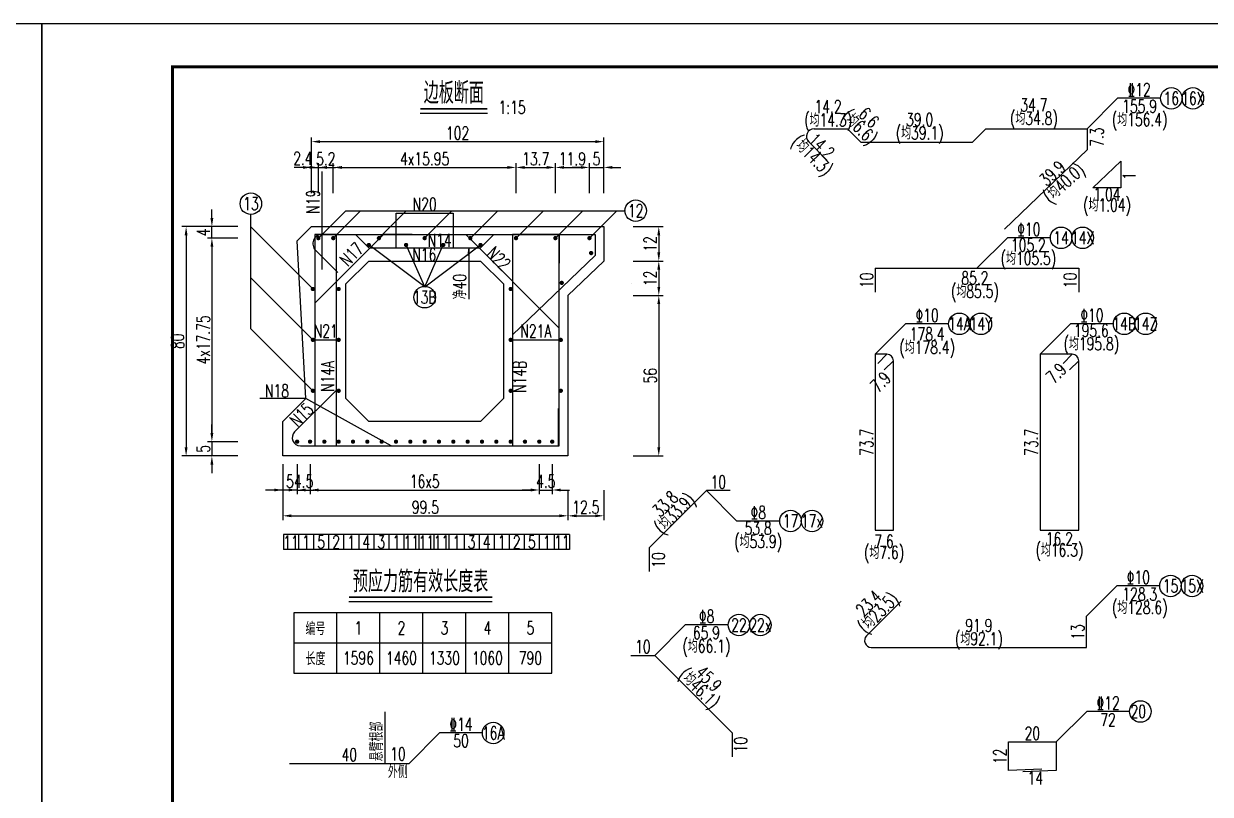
# Model space of a CAD drawing. Header units: millimetres. Extents: x -51 to 12129, y -1309 to -715.
# Drawn here: x 6665.1 to 6941.1, y -893.8 to -714.7 of the extents above; entities that cross this region are included whole.
import ezdxf
from ezdxf.enums import TextEntityAlignment as Align

# ---------------------------------------------------------------- set-up
doc = ezdxf.new("R2010")
doc.units = ezdxf.units.MM
doc.header["$LTSCALE"] = 0.25
for name, color, linetype in [('10', 1, 'Continuous'), ('37', 242, 'Continuous'), ('图框', 7, 'Continuous'), ('文字', 7, 'Continuous'), ('标注', 4, 'Continuous'), ('钢筋', 6, 'Continuous')]:
    doc.layers.add(name, color=color, linetype=linetype)
doc.styles.get("Standard").update_dxf_attribs({"font": 'simplex1.shx', "width": 0.7, "bigfont": 'hztxt.shx'})
doc.dimstyles.new('比例：1：15', dxfattribs={"dimscale": 0, "dimtxt": 3, "dimasz": 2, "dimexe": 1, "dimexo": 1, "dimgap": 0.5, "dimtad": 1, "dimdec": 1, "dimlfac": 1.5, "dimzin": 9, "dimdsep": 46, "dimtxsty": 'Standard', "dimcen": 0.5, "dimclrd": 256, "dimclre": 256, "dimclrt": 256, "dimadec": 1, "dimazin": 2, "dimtfac": 1, "dimtdec": 1, "dimtix": 1, "dimtmove": 2, "dimatfit": 3, "dimfxl": 0, "dimtolj": 1, "dimtzin": 0, "dimlwd": -1, "dimlwe": -1, "dimarcsym": 0})

# ---------------------------------------------------------------- blocks, each defined once
blk = doc.blocks.new('*D439')
at = {"layer": 'Defpoints', "color": 0}
for p in [(6800.05, -742.07), (6732.05, -761.84), (6800.05, -761.84)]:
    blk.add_point(p, dxfattribs=at)
at = {"layer": '标注'}
for p, q in [((6732.05, -748.07), (6732.05, -741.07)), ((6734.05, -742.07), (6798.05, -742.07)), ((6800.05, -748.07), (6800.05, -741.07))]:
    blk.add_line(p, q, dxfattribs=at)
for points in [[(6734.05, -741.74), (6734.05, -742.4), (6732.05, -742.07)], [(6798.05, -741.74), (6798.05, -742.4), (6800.05, -742.07)]]:
    blk.add_solid(points, dxfattribs=at)
at = {"layer": '标注', "insert": (6766.05, -740.07), "char_height": 3, "attachment_point": 5}
blk.add_mtext('\\A1;102', dxfattribs=at)
blk = doc.blocks.new('*D440')
at = {"layer": 'Defpoints', "color": 0}
for p in [(6733.65, -748.07), (6732.05, -761.84), (6733.65, -764.5)]:
    blk.add_point(p, dxfattribs=at)
at = {"layer": '标注'}
for p, q in [((6732.05, -754.07), (6732.05, -747.07)), ((6733.65, -754.07), (6733.65, -747.07)), ((6730.05, -748.07), (6728.05, -748.07)), ((6732.05, -748.07), (6733.65, -748.07)), ((6735.65, -748.07), (6737.65, -748.07))]:
    blk.add_line(p, q, dxfattribs=at)
for points in [[(6730.05, -747.74), (6730.05, -748.4), (6732.05, -748.07)], [(6735.65, -747.74), (6735.65, -748.4), (6733.65, -748.07)]]:
    blk.add_solid(points, dxfattribs=at)
at = {"layer": '标注', "insert": (6730.06, -745.98), "char_height": 3, "attachment_point": 5}
blk.add_mtext('\\A1;2.4', dxfattribs=at)
blk = doc.blocks.new('*D441')
at = {"layer": 'Defpoints', "color": 0}
for p in [(6737.12, -748.07), (6733.65, -764.5), (6737.12, -764.5)]:
    blk.add_point(p, dxfattribs=at)
at = {"layer": '标注'}
for p, q in [((6733.65, -754.07), (6733.65, -747.07)), ((6737.12, -754.07), (6737.12, -747.07)), ((6731.65, -748.07), (6729.65, -748.07)), ((6733.65, -748.07), (6737.12, -748.07)), ((6739.12, -748.07), (6741.12, -748.07))]:
    blk.add_line(p, q, dxfattribs=at)
for points in [[(6731.65, -747.74), (6731.65, -748.4), (6733.65, -748.07)], [(6739.12, -747.74), (6739.12, -748.4), (6737.12, -748.07)]]:
    blk.add_solid(points, dxfattribs=at)
at = {"layer": '标注', "insert": (6735.38, -746.07), "char_height": 3, "attachment_point": 5}
blk.add_mtext('\\A1;5.2', dxfattribs=at)
blk = doc.blocks.new('*D442')
at = {"layer": 'Defpoints', "color": 0}
for p in [(6779.64, -748.07), (6737.12, -764.5), (6779.64, -764.5)]:
    blk.add_point(p, dxfattribs=at)
at = {"layer": '标注'}
for p, q in [((6737.12, -754.07), (6737.12, -747.07)), ((6779.64, -754.07), (6779.64, -747.07)), ((6739.12, -748.07), (6777.64, -748.07))]:
    blk.add_line(p, q, dxfattribs=at)
for points in [[(6739.12, -747.74), (6739.12, -748.4), (6737.12, -748.07)], [(6777.64, -747.74), (6777.64, -748.4), (6779.64, -748.07)]]:
    blk.add_solid(points, dxfattribs=at)
at = {"layer": '标注', "insert": (6758.38, -746.07), "char_height": 3, "attachment_point": 5}
blk.add_mtext('\\A1;4x15.95', dxfattribs=at)
blk = doc.blocks.new('*D443')
at = {"layer": 'Defpoints', "color": 0}
for p in [(6788.8, -748.07), (6779.64, -764.5), (6788.8, -764.5)]:
    blk.add_point(p, dxfattribs=at)
at = {"layer": '标注'}
for p, q in [((6779.64, -754.07), (6779.64, -747.07)), ((6788.8, -754.07), (6788.8, -747.07)), ((6781.64, -748.07), (6786.8, -748.07))]:
    blk.add_line(p, q, dxfattribs=at)
for points in [[(6781.64, -747.74), (6781.64, -748.4), (6779.64, -748.07)], [(6786.8, -747.74), (6786.8, -748.4), (6788.8, -748.07)]]:
    blk.add_solid(points, dxfattribs=at)
at = {"layer": '标注', "insert": (6784.22, -746.07), "char_height": 3, "attachment_point": 5}
blk.add_mtext('\\A1;13.7', dxfattribs=at)
blk = doc.blocks.new('*D444')
at = {"layer": 'Defpoints', "color": 0}
for p in [(6796.72, -748.07), (6788.8, -764.5), (6796.72, -764.5)]:
    blk.add_point(p, dxfattribs=at)
at = {"layer": '标注'}
for p, q in [((6788.8, -754.07), (6788.8, -747.07)), ((6796.72, -754.07), (6796.72, -747.07)), ((6790.8, -748.07), (6794.72, -748.07))]:
    blk.add_line(p, q, dxfattribs=at)
for points in [[(6790.8, -747.74), (6790.8, -748.4), (6788.8, -748.07)], [(6794.72, -747.74), (6794.72, -748.4), (6796.72, -748.07)]]:
    blk.add_solid(points, dxfattribs=at)
at = {"layer": '标注', "insert": (6792.76, -746.07), "char_height": 3, "attachment_point": 5}
blk.add_mtext('\\A1;11.9', dxfattribs=at)
blk = doc.blocks.new('*D445')
at = {"layer": 'Defpoints', "color": 0}
for p in [(6708.89, -761.84), (6733.65, -764.5), (6821.59, -761.84)]:
    blk.add_point(p, dxfattribs=at)
at = {"layer": '标注'}
for p, q in [((6708.89, -759.84), (6708.89, -757.84)), ((6714.89, -761.84), (6707.89, -761.84)), ((6714.89, -764.5), (6707.89, -764.5)), ((6708.89, -764.5), (6708.89, -761.84)), ((6708.89, -766.5), (6708.89, -768.5))]:
    blk.add_line(p, q, dxfattribs=at)
for points in [[(6708.56, -759.84), (6709.22, -759.84), (6708.89, -761.84)], [(6708.56, -766.5), (6709.22, -766.5), (6708.89, -764.5)]]:
    blk.add_solid(points, dxfattribs=at)
at = {"layer": '标注', "insert": (6706.89, -763.17), "char_height": 3, "attachment_point": 5, "rotation": 90}
blk.add_mtext('\\A1;4', dxfattribs=at)
blk = doc.blocks.new('*D390')
at = {"layer": 'Defpoints', "color": 0}
for p in [(6732.41, -761.84), (6702.89, -815.17), (6732.41, -815.17)]:
    blk.add_point(p, dxfattribs=at)
at = {"layer": '标注'}
for p, q in [((6708.89, -761.84), (6701.89, -761.84)), ((6702.89, -763.84), (6702.89, -813.17)), ((6708.89, -815.17), (6701.89, -815.17))]:
    blk.add_line(p, q, dxfattribs=at)
for points in [[(6702.56, -763.84), (6703.22, -763.84), (6702.89, -761.84)], [(6702.56, -813.17), (6703.22, -813.17), (6702.89, -815.17)]]:
    blk.add_solid(points, dxfattribs=at)
at = {"layer": '标注', "insert": (6700.89, -788.5), "char_height": 3, "attachment_point": 5, "rotation": 90}
blk.add_mtext('\\A1;80', dxfattribs=at)
blk = doc.blocks.new('*D446')
at = {"layer": 'Defpoints', "color": 0}
for p in [(6733.65, -764.5), (6708.89, -811.84), (6735.05, -811.84)]:
    blk.add_point(p, dxfattribs=at)
at = {"layer": '标注'}
for p, q in [((6714.89, -764.5), (6707.89, -764.5)), ((6708.89, -766.5), (6708.89, -809.84)), ((6714.89, -811.84), (6707.89, -811.84))]:
    blk.add_line(p, q, dxfattribs=at)
for points in [[(6708.56, -766.5), (6709.22, -766.5), (6708.89, -764.5)], [(6708.56, -809.84), (6709.22, -809.84), (6708.89, -811.84)]]:
    blk.add_solid(points, dxfattribs=at)
at = {"layer": '标注', "insert": (6706.89, -788.17), "char_height": 3, "attachment_point": 5, "rotation": 90}
blk.add_mtext('\\A1;4x17.75', dxfattribs=at)
blk = doc.blocks.new('*D447')
at = {"layer": 'Defpoints', "color": 0}
for p in [(6731.72, -811.84), (6708.89, -815.17), (6731.72, -815.17)]:
    blk.add_point(p, dxfattribs=at)
at = {"layer": '标注'}
for p, q in [((6708.89, -809.84), (6708.89, -807.84)), ((6714.89, -811.84), (6707.89, -811.84)), ((6708.89, -811.84), (6708.89, -815.17)), ((6714.89, -815.17), (6707.89, -815.17)), ((6708.89, -817.17), (6708.89, -819.17))]:
    blk.add_line(p, q, dxfattribs=at)
for points in [[(6708.56, -809.84), (6709.22, -809.84), (6708.89, -811.84)], [(6708.56, -817.17), (6709.22, -817.17), (6708.89, -815.17)]]:
    blk.add_solid(points, dxfattribs=at)
at = {"layer": '标注', "insert": (6706.89, -813.5), "char_height": 3, "attachment_point": 5, "rotation": 90}
blk.add_mtext('\\A1;5', dxfattribs=at)
blk = doc.blocks.new('*D448')
at = {"layer": 'Defpoints', "color": 0}
for p in [(6725.38, -811.84), (6728.72, -811.84), (6725.38, -823.08)]:
    blk.add_point(p, dxfattribs=at)
at = {"layer": '标注'}
for p, q in [((6725.38, -817.08), (6725.38, -824.08)), ((6728.72, -817.08), (6728.72, -824.08)), ((6723.38, -823.08), (6721.38, -823.08)), ((6728.72, -823.08), (6725.38, -823.08)), ((6730.72, -823.08), (6732.72, -823.08))]:
    blk.add_line(p, q, dxfattribs=at)
for points in [[(6723.38, -822.75), (6723.38, -823.41), (6725.38, -823.08)], [(6730.72, -822.75), (6730.72, -823.41), (6728.72, -823.08)]]:
    blk.add_solid(points, dxfattribs=at)
at = {"layer": '标注', "insert": (6727.05, -821.08), "char_height": 3, "attachment_point": 5}
blk.add_mtext('\\A1;5', dxfattribs=at)
blk = doc.blocks.new('*D391')
at = {"layer": 'Defpoints', "color": 0}
for p in [(6725.38, -816.27), (6791.72, -816.27), (6791.72, -829.08)]:
    blk.add_point(p, dxfattribs=at)
at = {"layer": '标注'}
for p, q in [((6725.38, -823.08), (6725.38, -830.08)), ((6791.72, -823.08), (6791.72, -830.08)), ((6727.38, -829.08), (6789.72, -829.08))]:
    blk.add_line(p, q, dxfattribs=at)
for points in [[(6727.38, -828.75), (6727.38, -829.41), (6725.38, -829.08)], [(6789.72, -828.75), (6789.72, -829.41), (6791.72, -829.08)]]:
    blk.add_solid(points, dxfattribs=at)
at = {"layer": '标注', "insert": (6758.55, -827.08), "char_height": 3, "attachment_point": 5}
blk.add_mtext('\\A1;99.5', dxfattribs=at)
blk = doc.blocks.new('*D392')
at = {"layer": 'Defpoints', "color": 0}
for p in [(6728.72, -811.84), (6731.72, -811.84), (6731.72, -823.08)]:
    blk.add_point(p, dxfattribs=at)
at = {"layer": '标注'}
for p, q in [((6728.72, -817.08), (6728.72, -824.08)), ((6731.72, -817.08), (6731.72, -824.08)), ((6726.72, -823.08), (6724.72, -823.08)), ((6728.72, -823.08), (6731.72, -823.08)), ((6733.72, -823.08), (6735.72, -823.08))]:
    blk.add_line(p, q, dxfattribs=at)
for points in [[(6726.72, -822.75), (6726.72, -823.41), (6728.72, -823.08)], [(6733.72, -822.75), (6733.72, -823.41), (6731.72, -823.08)]]:
    blk.add_solid(points, dxfattribs=at)
at = {"layer": '标注', "insert": (6730.22, -821.08), "char_height": 3, "attachment_point": 5}
blk.add_mtext('\\A1;4.5', dxfattribs=at)
blk = doc.blocks.new('*D449')
at = {"layer": 'Defpoints', "color": 0}
for p in [(6731.72, -811.84), (6785.05, -811.84), (6785.05, -823.08)]:
    blk.add_point(p, dxfattribs=at)
at = {"layer": '标注'}
for p, q in [((6731.72, -817.08), (6731.72, -824.08)), ((6785.05, -817.08), (6785.05, -824.08)), ((6733.72, -823.08), (6783.05, -823.08))]:
    blk.add_line(p, q, dxfattribs=at)
for points in [[(6733.72, -822.75), (6733.72, -823.41), (6731.72, -823.08)], [(6783.05, -822.75), (6783.05, -823.41), (6785.05, -823.08)]]:
    blk.add_solid(points, dxfattribs=at)
at = {"layer": '标注', "insert": (6758.38, -821.08), "char_height": 3, "attachment_point": 5}
blk.add_mtext('\\A1;16x5', dxfattribs=at)
blk = doc.blocks.new('*D450')
at = {"layer": 'Defpoints', "color": 0}
for p in [(6785.05, -811.84), (6788.05, -811.84), (6788.05, -823.08)]:
    blk.add_point(p, dxfattribs=at)
at = {"layer": '标注'}
for p, q in [((6785.05, -817.08), (6785.05, -824.08)), ((6788.05, -817.08), (6788.05, -824.08)), ((6783.05, -823.08), (6781.05, -823.08)), ((6785.05, -823.08), (6788.05, -823.08)), ((6790.05, -823.08), (6792.05, -823.08))]:
    blk.add_line(p, q, dxfattribs=at)
for points in [[(6783.05, -822.75), (6783.05, -823.41), (6785.05, -823.08)], [(6790.05, -822.75), (6790.05, -823.41), (6788.05, -823.08)]]:
    blk.add_solid(points, dxfattribs=at)
at = {"layer": '标注', "insert": (6786.55, -821.08), "char_height": 3, "attachment_point": 5}
blk.add_mtext('\\A1;4.5', dxfattribs=at)
blk = doc.blocks.new('*D451')
at = {"layer": 'Defpoints', "color": 0}
for p in [(6800.05, -761.84), (6800.05, -769.84), (6812.85, -769.84)]:
    blk.add_point(p, dxfattribs=at)
at = {"layer": '标注'}
for p, q in [((6806.85, -761.84), (6813.85, -761.84)), ((6812.85, -763.84), (6812.85, -767.84)), ((6806.85, -769.84), (6813.85, -769.84))]:
    blk.add_line(p, q, dxfattribs=at)
for points in [[(6812.51, -763.84), (6813.18, -763.84), (6812.85, -761.84)], [(6812.51, -767.84), (6813.18, -767.84), (6812.85, -769.84)]]:
    blk.add_solid(points, dxfattribs=at)
at = {"layer": '标注', "insert": (6810.85, -765.84), "char_height": 3, "attachment_point": 5, "rotation": 90}
blk.add_mtext('\\A1;12', dxfattribs=at)
blk = doc.blocks.new('*D452')
at = {"layer": 'Defpoints', "color": 0}
for p in [(6800.05, -769.84), (6791.72, -777.84), (6812.85, -777.84)]:
    blk.add_point(p, dxfattribs=at)
at = {"layer": '标注'}
for p, q in [((6806.85, -769.84), (6813.85, -769.84)), ((6812.85, -771.84), (6812.85, -775.84)), ((6806.85, -777.84), (6813.85, -777.84))]:
    blk.add_line(p, q, dxfattribs=at)
for points in [[(6812.51, -771.84), (6813.18, -771.84), (6812.85, -769.84)], [(6812.51, -775.84), (6813.18, -775.84), (6812.85, -777.84)]]:
    blk.add_solid(points, dxfattribs=at)
at = {"layer": '标注', "insert": (6810.85, -773.84), "char_height": 3, "attachment_point": 5, "rotation": 90}
blk.add_mtext('\\A1;12', dxfattribs=at)
blk = doc.blocks.new('*D453')
at = {"layer": 'Defpoints', "color": 0}
for p in [(6791.72, -777.84), (6791.72, -815.17), (6812.85, -815.17)]:
    blk.add_point(p, dxfattribs=at)
at = {"layer": '标注'}
for p, q in [((6806.85, -777.84), (6813.85, -777.84)), ((6812.85, -779.84), (6812.85, -813.17)), ((6806.85, -815.17), (6813.85, -815.17))]:
    blk.add_line(p, q, dxfattribs=at)
for points in [[(6812.51, -779.84), (6813.18, -779.84), (6812.85, -777.84)], [(6812.51, -813.17), (6813.18, -813.17), (6812.85, -815.17)]]:
    blk.add_solid(points, dxfattribs=at)
at = {"layer": '标注', "insert": (6810.85, -796.5), "char_height": 3, "attachment_point": 5, "rotation": 90}
blk.add_mtext('\\A1;56', dxfattribs=at)
blk = doc.blocks.new('*D454')
at = {"layer": 'Defpoints', "color": 0}
for p in [(6800.05, -769.84), (6791.72, -815.17), (6800.05, -829.08)]:
    blk.add_point(p, dxfattribs=at)
at = {"layer": '标注'}
for p, q in [((6791.72, -823.08), (6791.72, -830.08)), ((6800.05, -823.08), (6800.05, -830.08)), ((6793.72, -829.08), (6798.05, -829.08))]:
    blk.add_line(p, q, dxfattribs=at)
for points in [[(6793.72, -828.75), (6793.72, -829.41), (6791.72, -829.08)], [(6798.05, -828.75), (6798.05, -829.41), (6800.05, -829.08)]]:
    blk.add_solid(points, dxfattribs=at)
at = {"layer": '标注', "insert": (6795.88, -827.08), "char_height": 3, "attachment_point": 5}
blk.add_mtext('\\A1;12.5', dxfattribs=at)
blk = doc.blocks.new('*D1476')
at = {"layer": 'Defpoints', "color": 0}
for p in [(6800.05, -748.07), (6796.72, -764.75), (6800.05, -764.75)]:
    blk.add_point(p, dxfattribs=at)
at = {"layer": '标注'}
for p, q in [((6796.72, -754.07), (6796.72, -747.07)), ((6800.05, -754.07), (6800.05, -747.07)), ((6794.72, -748.07), (6792.72, -748.07)), ((6796.72, -748.07), (6800.05, -748.07)), ((6802.05, -748.07), (6804.05, -748.07))]:
    blk.add_line(p, q, dxfattribs=at)
for points in [[(6794.72, -747.74), (6794.72, -748.4), (6796.72, -748.07)], [(6802.05, -747.74), (6802.05, -748.4), (6800.05, -748.07)]]:
    blk.add_solid(points, dxfattribs=at)
at = {"layer": '标注', "insert": (6798.38, -746.07), "char_height": 3, "attachment_point": 5}
blk.add_mtext('\\A1;5', dxfattribs=at)
blk = doc.blocks.new('123')
at = {"layer": '图框', "color": 2}
blk.add_lwpolyline([(369.33, -1011.65), (369.33, -714.65), (-50.67, -714.65), (-50.67, -1011.65)], close=True, dxfattribs=at)

msp = doc.modelspace()

# ---------------------------------------------------------------- linework, layer by layer
for p, q in [((6912.51415, -739.06208), (6919.58522, -731.99103)), ((6929.58519, -731.99097), (6919.58522, -731.99103)), ((6717.9598, -785.57949), (6717.95983, -758.91281)), ((6733.65141, -764.50449), (6740.01536, -758.14055)), ((6737.11809, -764.50449), (6743.48203, -758.14055)), ((6740.01536, -758.14055), (6805.07552, -758.14055)), ((6743.48203, -758.14055), (6789.00207, -758.14055)), ((6747.74805, -764.50449), (6754.11205, -758.14055)), ((6758.37807, -764.50449), (6764.74206, -758.14055)), ((6769.00807, -764.50449), (6775.37205, -758.14055)), ((6779.6381, -764.50449), (6786.00206, -758.14055)), ((6788.79809, -764.50449), (6795.16204, -758.14055)), ((6796.7181, -764.5045), (6803.08206, -758.14056)), ((6732.3848, -776.33786), (6717.9598, -761.91281)), ((6728.71809, -765.17114), (6732.05141, -761.83781)), ((6732.05141, -761.83781), (6800.05142, -761.83781)), ((6800.05142, -761.83781), (6800.05146, -769.83784)), ((6886.86501, -771.51031), (6893.93607, -764.4392)), ((6903.93606, -764.4392), (6893.93607, -764.4392)), ((6730.7181, -801.83786), (6728.71809, -765.17114)), ((6758.38477, -775.83784), (6745.38475, -766.10446)), ((6758.38477, -775.83784), (6754.0514, -766.10454)), ((6758.38477, -775.83784), (6762.71806, -766.10446)), ((6758.38477, -775.83784), (6771.38472, -766.10454)), ((6768.65143, -766.73786), (6768.39842, -768.53779)), ((6768.65143, -766.73786), (6768.65138, -778.73786)), ((6740.05138, -775.17119), (6745.38474, -769.83784)), ((6745.38474, -769.83784), (6771.38472, -769.83784)), ((6771.38472, -769.83784), (6776.71806, -775.17119)), ((6800.05146, -769.83799), (6791.71809, -777.83786)), ((6732.38477, -788.17116), (6717.95979, -773.74619)), ((6740.05145, -801.83786), (6740.05138, -775.17119)), ((6776.71806, -775.17119), (6776.71809, -801.83786)), ((6806.38473, -775.17115), (6806.38473, -775.17115)), ((6758.38477, -775.83784), (6758.38477, -775.83784)), ((6791.71809, -777.83786), (6791.71809, -815.17116)), ((6732.38474, -800.00446), (6717.9598, -785.57949)), ((6863.19836, -791.51031), (6870.2694, -784.4392)), ((6880.2694, -784.4392), (6870.2694, -784.4392)), ((6901.53167, -791.51031), (6908.60273, -784.4392)), ((6918.60273, -784.4392), (6908.60273, -784.4392)), ((6725.38476, -807.17114), (6730.7181, -801.83786)), ((6745.38474, -807.17114), (6740.05145, -801.83786)), ((6776.71809, -801.83786), (6771.38474, -807.17114)), ((6725.38475, -815.17116), (6725.38476, -807.17114)), ((6771.38474, -807.17114), (6745.38474, -807.17114)), ((6791.71809, -815.17116), (6725.38475, -815.17116)), ((6823.91645, -823.22962), (6830.98746, -830.30073)), ((6840.98746, -830.30073), (6830.98746, -830.30073)), ((6725.54034, -833.44432), (6725.54032, -836.94432)), ((6792.04034, -833.44432), (6725.54034, -833.44432)), ((6729.04034, -833.44432), (6729.04034, -836.94432)), ((6732.54035, -833.44432), (6732.54035, -836.94432)), ((6736.04034, -833.44432), (6736.04034, -836.94432)), ((6739.54033, -833.44432), (6739.54034, -836.94432)), ((6743.04034, -833.44432), (6743.04034, -836.94432)), ((6746.54034, -833.44432), (6746.54033, -836.94432)), ((6750.04031, -833.44432), (6750.04035, -836.94432)), ((6753.54034, -833.44432), (6753.54034, -836.94432)), ((6757.04034, -833.44432), (6757.04035, -836.94432)), ((6760.54032, -833.44432), (6760.54034, -836.94432)), ((6764.04034, -833.44432), (6764.04034, -836.94432)), ((6767.54033, -833.44432), (6767.54034, -836.94432)), ((6771.04034, -833.44432), (6771.04033, -836.94432)), ((6774.54033, -833.44432), (6774.54034, -836.94432)), ((6778.04034, -833.44432), (6778.04034, -836.94432)), ((6781.54034, -833.44432), (6781.54034, -836.94432)), ((6785.04034, -833.44432), (6785.04034, -836.94432)), ((6788.54034, -833.44432), (6788.54033, -836.94432)), ((6792.04034, -833.44432), (6792.04034, -836.94432)), ((6792.04034, -836.94432), (6725.54032, -836.94432)), ((6912.31498, -852.45471), (6919.38605, -845.38366)), ((6929.38605, -845.38366), (6919.38605, -845.38366)), ((6737.97878, -865.65472), (6737.97878, -851.65472)), ((6747.97876, -865.65472), (6747.97877, -851.65472)), ((6757.97878, -865.65472), (6757.97876, -851.65472)), ((6767.97878, -865.65472), (6767.97878, -851.65472)), ((6777.97876, -865.65472), (6777.97878, -851.65472)), ((6811.91313, -861.53527), (6818.98421, -854.46423)), ((6828.98422, -854.46423), (6818.98421, -854.46423)), ((6727.97877, -858.65472), (6787.97877, -858.65472)), ((6905.30969, -881.65472), (6912.38077, -874.58364)), ((6922.38077, -874.58367), (6912.38077, -874.58364)), ((6754.75412, -886.65472), (6761.8252, -879.58367)), ((6771.82519, -879.58367), (6761.8252, -879.58367))]:
    msp.add_line(p, q)
at = {"const_width": 0.7}
msp.add_lwpolyline([(7079.75412, -724.65472), (6699.75412, -724.65472), (6699.75412, -1001.65472), (7079.75412, -1001.65472), (7079.75412, -724.65472)], dxfattribs=at)
msp.add_lwpolyline([(6920.29798, -752.84019), (6913.78756, -752.84019), (6920.29798, -746.59031), (6920.29798, -752.84019)])
for centre in [(6932.08519, -731.99097), (6937.08519, -731.99097), (6717.95982, -756.51281), (6807.47552, -758.14055), (6906.43606, -764.4392), (6911.43606, -764.4392), (6758.38473, -778.23784), (6882.7694, -784.4392), (6887.7694, -784.4392), (6921.10273, -784.4392), (6926.10273, -784.4392), (6843.48746, -830.30073), (6848.48746, -830.30073), (6931.88605, -845.38366), (6936.88605, -845.38366), (6831.48422, -854.46423), (6836.48422, -854.46423), (6924.88077, -874.58367), (6774.32519, -879.58367)]:
    msp.add_circle(centre, 2.5)
at = {"layer": '10'}
msp.add_line((6749.19856, -886.65472), (6749.19855, -874.65472), dxfattribs=at)
at = {"layer": '37', "color": 1}
msp.add_lwpolyline([(6727.97878, -865.65472), (6787.97877, -865.65472), (6787.97878, -851.65472), (6727.97878, -851.65472), (6727.97878, -865.65472)], dxfattribs=at)
at = {"layer": '文字'}
for p, q in [((6757.3482, -735.41926), (6772.99387, -735.41926)), ((6740.75634, -849.02808), (6774.12248, -849.02808))]:
    msp.add_line(p, q, dxfattribs=at)
at = {"layer": '文字', "const_width": 0.4}
for points in [[(6757.3482, -734.41926), (6772.99387, -734.41926)], [(6740.75634, -848.02808), (6774.12248, -848.02808)]]:
    msp.add_lwpolyline(points, dxfattribs=at)
at = {"layer": '钢筋'}
for p, q in [((6734.51807, -771.83786), (6734.51811, -749.03786)), ((6732.8414, -763.66447), (6789.6414, -763.66447)), ((6732.8414, -763.66447), (6732.84142, -770.3312)), ((6789.6414, -763.66447), (6789.64142, -770.3312)), ((6863.19834, -771.51031), (6863.19833, -777.06585)), ((6863.19834, -771.51031), (6910.53168, -771.51031)), ((6910.53168, -771.51031), (6910.53165, -777.06585)), ((6737.90809, -788.23115), (6732.84146, -788.23122)), ((6789.64141, -788.23115), (6778.84141, -788.23122)), ((6730.7181, -801.83786), (6720.05142, -801.83786)), ((6750.55886, -812.79782), (6730.7181, -801.83786)), ((6726.97634, -886.65472), (6754.75412, -886.65472))]:
    msp.add_line(p, q, dxfattribs=at)
for points in [[(6849.00285, -739.06199), (6856.73619, -739.06199), (6859.84749, -742.17332), (6885.84747, -742.17332), (6888.95871, -739.06199), (6912.51415, -739.06214), (6912.51417, -743.95894), (6893.30413, -762.4002)], [(6852.04732, -746.46551), (6847.72611, -742.14428)], [(6751.71807, -766.73779), (6751.71807, -758.73784), (6765.05144, -758.73784), (6765.05143, -766.73786)], [(6732.84143, -812.79782), (6737.90806, -812.79782), (6737.90809, -763.66454), (6732.8414, -763.66447), (6732.84143, -812.79782)], [(6755.46058, -763.6945), (6748.79393, -763.6945), (6732.86048, -779.62797), (6732.86044, -786.29462)], [(6734.54013, -763.62653), (6742.27347, -763.62653), (6745.38477, -766.73786), (6771.38475, -766.73786), (6774.49599, -763.62653), (6798.05143, -763.62668), (6798.05145, -768.52348), (6778.84141, -786.96474)], [(6761.30889, -763.6945), (6767.97555, -763.6945), (6789.61306, -785.332), (6789.61305, -791.99865)], [(6778.84141, -812.79782), (6789.64142, -812.79782), (6789.6414, -763.66447), (6778.8414, -763.66447), (6778.84141, -812.79782)], [(6738.19351, -772.51074), (6733.00807, -767.32526)], [(6863.79922, -793.63159), (6865.92059, -791.51031), (6863.19836, -791.51031), (6863.19833, -832.45471), (6867.42054, -832.45471), (6867.42057, -793.01031), (6865.29923, -795.13159)], [(6906.91033, -793.63159), (6909.03168, -791.51031), (6901.53167, -791.51031), (6901.53165, -832.45471), (6910.53165, -832.45471), (6910.53165, -793.01031), (6908.41033, -795.13159)], [(6737.85063, -799.87182), (6728.13969, -809.58278)], [(6789.51475, -812.79782), (6789.51475, -804.13115)], [(6729.47142, -812.79782), (6789.51475, -812.79782)], [(6829.47199, -823.22962), (6823.91645, -823.22962), (6810.63854, -836.50751), (6810.63854, -842.06306)], [(6869.26154, -848.9053), (6861.16909, -856.99774)], [(6912.31498, -859.67693), (6912.31498, -852.45471)], [(6862.27888, -859.67693), (6912.31498, -859.67693)], [(6806.35757, -861.53527), (6811.91313, -861.53527), (6829.94435, -879.56649), (6829.94437, -885.12206)], [(6901.97633, -888.02139), (6894.19856, -888.32137), (6894.19855, -881.65472), (6905.30969, -881.65472), (6905.30968, -888.32137), (6897.53192, -888.62139)]]:
    msp.add_lwpolyline(points, dxfattribs=at)
at = {"layer": '钢筋', "const_width": 0.5}
for points in [[(6733.40141, -764.50449, 1), (6733.90141, -764.50449, 1)], [(6736.86809, -764.50449, 1), (6737.36809, -764.50449, 1)], [(6747.49805, -764.50449, 1), (6747.99805, -764.50449, 1)], [(6758.12807, -764.50449, 1), (6758.62807, -764.50449, 1)], [(6768.75807, -764.50449, 1), (6769.25807, -764.50449, 1)], [(6779.3881, -764.50449, 1), (6779.8881, -764.50449, 1)], [(6788.54809, -764.50449, 1), (6789.04809, -764.50449, 1)], [(6796.4681, -764.5045, 1), (6796.9681, -764.5045, 1)], [(6745.13475, -766.10446, 1), (6745.63475, -766.10446, 1)], [(6753.8014, -766.10454, 1), (6754.3014, -766.10454, 1)], [(6762.46806, -766.10446, 1), (6762.96806, -766.10446, 1)], [(6771.13472, -766.10454, 1), (6771.63472, -766.10454, 1)], [(6796.8498, -767.98093, 1), (6797.3498, -767.98093, 1)], [(6790.0268, -774.91187, 1), (6790.5268, -774.91187, 1)], [(6732.1348, -776.33786, 1), (6732.6348, -776.33786, 1)], [(6738.13478, -776.33786, 1), (6738.63478, -776.33786, 1)], [(6778.13478, -776.33779, 1), (6778.63478, -776.33779, 1)], [(6732.13477, -788.17116, 1), (6732.63477, -788.17116, 1)], [(6738.13476, -788.17116, 1), (6738.63476, -788.17116, 1)], [(6778.13475, -788.17116, 1), (6778.63475, -788.17116, 1)], [(6789.80143, -788.17116, 1), (6790.30143, -788.17116, 1)], [(6732.13474, -800.00446, 1), (6732.63474, -800.00446, 1)], [(6738.13473, -800.00446, 1), (6738.63473, -800.00446, 1)], [(6778.13474, -800.00454, 1), (6778.63474, -800.00454, 1)], [(6789.80141, -800.00446, 1), (6790.30141, -800.00446, 1)], [(6728.4681, -811.83784, 1), (6728.9681, -811.83784, 1)], [(6731.46809, -811.83784, 1), (6731.96809, -811.83784, 1)], [(6734.8014, -811.83784, 1), (6735.3014, -811.83784, 1)], [(6738.13477, -811.83784, 1), (6738.63477, -811.83784, 1)], [(6741.46808, -811.83784, 1), (6741.96808, -811.83784, 1)], [(6744.80141, -811.83784, 1), (6745.30141, -811.83784, 1)], [(6748.13477, -811.83784, 1), (6748.63477, -811.83784, 1)], [(6751.46809, -811.83784, 1), (6751.96809, -811.83784, 1)], [(6754.80144, -811.83784, 1), (6755.30144, -811.83784, 1)], [(6758.13474, -811.83784, 1), (6758.63474, -811.83784, 1)], [(6761.4681, -811.83784, 1), (6761.9681, -811.83784, 1)], [(6764.80144, -811.83784, 1), (6765.30144, -811.83784, 1)], [(6768.13474, -811.83784, 1), (6768.63474, -811.83784, 1)], [(6771.46808, -811.83784, 1), (6771.96808, -811.83784, 1)], [(6774.80144, -811.83784, 1), (6775.30144, -811.83784, 1)], [(6778.13475, -811.83784, 1), (6778.63475, -811.83784, 1)], [(6781.46809, -811.83784, 1), (6781.96809, -811.83784, 1)], [(6784.80144, -811.83784, 1), (6785.30144, -811.83784, 1)], [(6787.80142, -811.83784, 1), (6788.30142, -811.83784, 1)]]:
    msp.add_lwpolyline(points, format="xyb", close=True, dxfattribs=at)
at = {"layer": '钢筋'}
for centre in [(6733.65141, -764.50449), (6737.11809, -764.50449), (6747.74805, -764.50449), (6758.37807, -764.50449), (6769.00807, -764.50449), (6779.6381, -764.50449), (6788.79809, -764.50449), (6796.7181, -764.5045), (6745.38475, -766.10446), (6754.0514, -766.10454), (6762.71806, -766.10446), (6771.38472, -766.10454), (6790.2768, -774.91187), (6732.3848, -776.33786), (6738.38478, -776.33786), (6778.38478, -776.33779), (6732.38477, -788.17116), (6738.38476, -788.17116), (6778.38475, -788.17116), (6790.05143, -788.17116), (6732.38474, -800.00446), (6738.38473, -800.00446), (6778.38474, -800.00454), (6790.05141, -800.00446), (6728.7181, -811.83784), (6731.71809, -811.83784), (6735.0514, -811.83784), (6738.38477, -811.83784), (6741.71808, -811.83784), (6745.05141, -811.83784), (6748.38477, -811.83784), (6751.71809, -811.83784), (6755.05144, -811.83784), (6758.38474, -811.83784), (6761.7181, -811.83784), (6765.05144, -811.83784), (6768.38474, -811.83784), (6771.71808, -811.83784), (6775.05144, -811.83784), (6778.38475, -811.83784), (6781.71809, -811.83784), (6785.05144, -811.83784), (6788.05142, -811.83784)]:
    msp.add_circle(centre, 0.3, dxfattribs=at)
for centre, radius, start, end in [((6849.00285, -740.86755), 1.80556, 89.9999274, 224.9998184), ((6734.54014, -765.79318), 2.16667, 89.9999274, 224.9998184), ((6865.92057, -793.01031), 1.5, 0, 89.9999274), ((6909.03167, -793.01031), 1.5, 0, 89.9999274), ((6729.47141, -810.91454), 1.88333, 134.9998911, 269.9997821), ((6862.27888, -858.10751), 1.56944, 134.9998911, 269.9997821)]:
    msp.add_arc(centre, radius, start, end, dxfattribs=at)

# ---------------------------------------------------------------- block references
at = {"layer": '标注'}
for p in [(6300, 0), (6720, 0)]:
    msp.add_blockref('123', p, dxfattribs=at)

# ---------------------------------------------------------------- texts
at = {"width": 0.7}
for s, p in [('%%13212', (6924.58522, -731.49097)), ('14.2', (6852.22503, -735.46197)), ('34.7', (6900.10669, -735.04043)), ('155.9', (6924.69633, -735.3452)), ('(均14.3)', (6852.22504, -738.56201)), ('39.0', (6873.52959, -738.44241)), ('(均34.8)', (6900.1067, -738.14047)), ('(均156.4)', (6924.6963, -738.44517)), ('(均39.1)', (6873.52957, -741.54239)), ('1.04', (6917.10749, -755.79861)), ('N20', (6758.38476, -758.13784)), ('(均1.04)', (6917.10752, -758.29861)), ('%%13110', (6898.93606, -763.9392)), ('N14', (6761.86941, -766.5291)), ('N16', (6758.29772, -769.84563)), ('(均105.5)', (6898.82808, -770.70248)), ('105.2', (6898.82806, -767.60245)), ('85.2', (6886.37904, -775.26687)), ('(均85.5)', (6886.379, -778.36685)), ('%%13110', (6875.2694, -783.9392)), ('%%13110', (6913.60273, -783.9392)), ('N21', (6735.37475, -787.63115)), ('N21A', (6784.24144, -787.63122)), ('178.4', (6875.2694, -788.3019)), ('195.6', (6913.46593, -787.47719)), ('(均178.4)', (6875.2694, -791.40194)), ('(均195.8)', (6913.46593, -790.57723)), ('10', (6826.69422, -822.72962)), ('%%1318', (6835.98746, -829.80073)), ('53.8', (6835.94196, -833.46413)), ('(均53.9)', (6835.94198, -836.56416)), ('7.6', (6865.24209, -836.50429)), ('16.2', (6906.03164, -835.94245)), ('(均7.6)', (6865.24209, -839.1043)), ('(均16.3)', (6906.03167, -838.54245)), ('%%13110', (6924.38605, -844.88366)), ('128.3', (6924.73009, -848.80074)), ('(均128.6)', (6924.73009, -851.90075)), ('%%1318', (6823.98421, -853.9642)), ('65.9', (6823.91083, -857.79062)), ('(均92.1)', (6887.29694, -859.17697)), ('91.9', (6887.29694, -856.07696)), ('10', (6809.13534, -861.03527)), ('(均66.1)', (6823.91083, -860.89063)), ('%%13212', (6917.38077, -874.08367)), ('%%13214', (6766.8252, -879.08367)), ('72', (6917.35411, -878.02899)), ('50', (6766.8581, -882.90258)), ('20', (6899.75413, -881.15472)), ('40', (6740.86523, -886.15472)), ('10', (6752.14774, -885.9685)), ('外侧', (6752.14775, -890.0871)), ('14', (6900.43179, -891.57657))]:
    msp.add_text(s, height=3, dxfattribs=at).set_placement(p, align=Align.CENTER)
for s, p in [('16', (6932.08519, -731.99097)), ('16X', (6937.08519, -731.99097)), ('13', (6717.95982, -756.51281)), ('12', (6807.47552, -758.14055)), ('14', (6906.43606, -764.4392)), ('14X', (6911.43606, -764.4392)), ('13B', (6758.38473, -778.23784)), ('14A', (6882.7694, -784.4392)), ('14Y', (6887.7694, -784.4392)), ('14B', (6921.10273, -784.4392)), ('14Z', (6926.10273, -784.4392)), ('17', (6843.48746, -830.30073)), ('17x', (6848.48746, -830.30073)), ('11', (6727.29034, -835.19432)), ('1', (6730.79033, -835.19432)), ('5', (6734.29034, -835.19432)), ('2', (6737.79034, -835.19432)), ('1', (6741.29034, -835.19432)), ('4', (6744.79034, -835.19432)), ('3', (6748.29035, -835.19432)), ('1', (6751.79033, -835.19432)), ('11', (6755.29034, -835.19432)), ('11', (6758.79034, -835.19432)), ('11', (6762.29032, -835.19432)), ('1', (6765.79035, -835.19432)), ('3', (6769.29034, -835.19432)), ('4', (6772.79034, -835.19432)), ('1', (6776.29034, -835.19432)), ('2', (6779.79034, -835.19432)), ('5', (6783.29034, -835.19432)), ('1', (6786.79033, -835.19432)), ('11', (6790.29033, -835.19432)), ('15', (6931.88605, -845.38366)), ('15X', (6936.88605, -845.38366)), ('编号', (6732.97877, -855.15472)), ('1', (6742.97877, -855.15472)), ('2', (6752.97877, -855.15472)), ('3', (6762.97878, -855.15472)), ('4', (6772.97877, -855.15472)), ('5', (6782.97877, -855.15472)), ('22', (6831.48422, -854.46423)), ('22x', (6836.48422, -854.46423)), ('长度', (6732.97878, -862.15472)), ('1596', (6742.97877, -862.15472)), ('1460', (6752.97877, -862.15472)), ('1330', (6762.97879, -862.15472)), ('1060', (6772.97876, -862.15472)), ('790', (6782.97877, -862.15472)), ('20', (6924.38077, -874.58367)), ('16A', (6774.32519, -879.58367))]:
    msp.add_text(s, height=3, dxfattribs=at).set_placement(p, align=Align.MIDDLE)
for s, rotation, p in [('(均6.6)', -44.9999637, (6858.48059, -739.72342)), ('6.6', -44.9999637, (6860.67264, -737.5314)), ('7.3', 89.9999274, (6916.30726, -741.02626)), ('(均14.3)', -44.9999637, (6847.46306, -746.34693)), ('14.2', -44.9999637, (6849.65509, -744.15491)), ('39.9', 42.3945973, (6905.39868, -750.53965)), ('(均40.0)', 42.3945973, (6908.0568, -752.79459)), ('1', 89.9999274, (6923.75795, -750.03164)), ('N14A', 89.9999274, (6737.30809, -796.63115)), ('N14B', 89.9999274, (6781.97018, -796.75404)), ('73.7', 89.9999274, (6862.69831, -811.98248)), ('73.7', 89.9999274, (6901.03165, -811.98248)), ('33.8', 44.9999675, (6815.38546, -827.37653)), ('(均33.9)', 44.9999675, (6817.57749, -829.56858)), ('10', 89.9999274, (6814.27165, -839.3432)), ('23.4', 44.9999637, (6862.72327, -850.4595)), ('(均23.5)', 44.9999637, (6864.91532, -852.65151)), ('13', 89.9999274, (6911.81501, -856.06585)), ('(均46.1)', -44.9999675, (6821.22874, -870.25088)), ('45.9', -44.9999675, (6823.42078, -868.05883)), ('10', 89.9999274, (6833.38373, -882.27312)), ('12', 89.9999274, (6893.69855, -884.98803))]:
    msp.add_text(s, height=3, rotation=rotation, dxfattribs=at).set_placement(p, align=Align.CENTER)
for s, rotation, p in [('N19', 89.9999274, (6733.91805, -758.83781)), ('N17', 44.9999675, (6740.46718, -771.30121)), ('净40', 89.9999274, (6768.05142, -778.73779)), ('N15', 44.9999637, (6728.81962, -808.59942)), ('悬臂根部', 89.9999274, (6748.69856, -886.15472))]:
    msp.add_text(s, height=3, rotation=rotation, dxfattribs=at).set_placement(p)
for s, rotation, p in [('N22', 315.0000325, (6776.51982, -772.28306)), ('10', 89.9999274, (6862.69834, -772.51031)), ('10', 89.9999274, (6910.03165, -772.51031)), ('7.9', 44.9999637, (6907.94315, -795.37152)), ('7.9', 44.9999637, (6867.08556, -797.40854))]:
    msp.add_text(s, height=3, rotation=rotation, dxfattribs=at).set_placement(p, align=Align.RIGHT)
msp.add_text('N18', height=3, dxfattribs=at).set_placement((6721.23416, -801.52146))
at = {"layer": '文字', "width": 0.7}
for s, height, p in [('边板断面', 5, (6765.1712, -730.74911)), ('1:15', 3, (6778.70815, -734.12017)), ('预应力筋有效长度表', 5, (6757.43958, -844.35794))]:
    msp.add_text(s, height=height, dxfattribs=at).set_placement(p, align=Align.MIDDLE_CENTER)

# ---------------------------------------------------------------- dimensions: what is measured, and where the dimension line sits
at = {"layer": '标注'}
for base, p1, p2, picture, middle in [((6800.05142, -742.07048), (6732.05141, -761.83781), (6800.05142, -761.83781), '*D439', (6766.05141, -740.07048)), ((6737.11809, -748.07048), (6733.65141, -764.50449), (6737.11809, -764.50449), '*D441', (6735.38475, -746.07048)), ((6788.79809, -748.07048), (6779.6381, -764.50449), (6788.79809, -764.50449), '*D443', (6784.21809, -746.07048)), ((6796.7181, -748.07048), (6788.79809, -764.50449), (6796.7181, -764.5045), '*D444', (6792.75809, -746.07048)), ((6800.05143, -748.07048), (6796.7181, -764.7545), (6800.05143, -764.75448), '*D1476', (6798.38477, -746.07048)), ((6800.05146, -829.08117), (6791.71809, -815.17116), (6800.05146, -769.83799), '*D454', (6795.88477, -827.08117)), ((6725.38475, -823.08117), (6728.7181, -811.83784), (6725.38475, -811.83783), '*D448', (6727.05143, -821.08117)), ((6731.71809, -823.08117), (6728.7181, -811.83784), (6731.71809, -811.83784), '*D392', (6730.2181, -821.08117)), ((6788.05142, -823.08117), (6785.05144, -811.83784), (6788.05142, -811.83784), '*D450', (6786.55143, -821.08117)), ((6791.71809, -829.08117), (6725.38475, -816.2713), (6791.71809, -816.2713), '*D391', (6758.55142, -827.08117))]:
    dim = msp.add_linear_dim(base=base, p1=p1, p2=p2, dimstyle='比例：1：15', override={"dimscale": 1}, dxfattribs=at)
    dim.commit()
    dim.dimension.update_dxf_attribs({"geometry": picture, "text_midpoint": middle})
dim = msp.add_linear_dim(base=(6733.65141, -748.07048), p1=(6732.05141, -761.83781), p2=(6733.65141, -764.50449), dimstyle='比例：1：15', override={"dimscale": 1}, dxfattribs=at)
dim.commit()
dim.dimension.update_dxf_attribs({"geometry": '*D440', "text_midpoint": (6730.05726, -745.9824), "dimtype": 160})
for base, p1, p2, text, picture, middle in [((6779.6381, -748.07048), (6737.11809, -764.50449), (6779.6381, -764.50449), '4x15.95', '*D442', (6758.37809, -746.07048)), ((6785.05144, -823.08117), (6731.71809, -811.83784), (6785.05144, -811.83784), '16x5', '*D449', (6758.38476, -821.08117))]:
    dim = msp.add_linear_dim(base=base, p1=p1, p2=p2, text=text, dimstyle='比例：1：15', override={"dimscale": 1}, dxfattribs=at)
    dim.commit()
    dim.dimension.update_dxf_attribs({"geometry": picture, "text_midpoint": middle})
for base, p1, p2, picture, middle in [((6708.8916, -761.83781), (6733.65141, -764.50449), (6821.58575, -761.83781), '*D445', (6706.8916, -763.17115)), ((6702.8916, -815.17116), (6732.40506, -761.83781), (6732.40506, -815.17116), '*D390', (6700.8916, -788.50449)), ((6812.8458, -769.83784), (6800.05142, -761.83781), (6800.05146, -769.83784), '*D451', (6810.8458, -765.83782)), ((6812.8458, -777.83786), (6800.05146, -769.83784), (6791.71809, -777.83786), '*D452', (6810.8458, -773.83785)), ((6812.8458, -815.17116), (6791.71809, -777.83786), (6791.71809, -815.17116), '*D453', (6810.8458, -796.50451)), ((6708.8916, -815.17116), (6731.71809, -811.83784), (6731.71809, -815.17116), '*D447', (6706.8916, -813.5045))]:
    dim = msp.add_linear_dim(base=base, p1=p1, p2=p2, angle=90, dimstyle='比例：1：15', override={"dimscale": 1}, dxfattribs=at)
    dim.commit()
    dim.dimension.update_dxf_attribs({"geometry": picture, "text_midpoint": middle})
dim = msp.add_linear_dim(base=(6708.8916, -811.83784), p1=(6733.65141, -764.50449), p2=(6735.0514, -811.83784), angle=90, text='4x17.75', dimstyle='比例：1：15', override={"dimscale": 1}, dxfattribs=at)
dim.commit()
dim.dimension.update_dxf_attribs({"geometry": '*D446', "text_midpoint": (6706.8916, -788.17116)})

doc.saveas('drawing.dxf')
